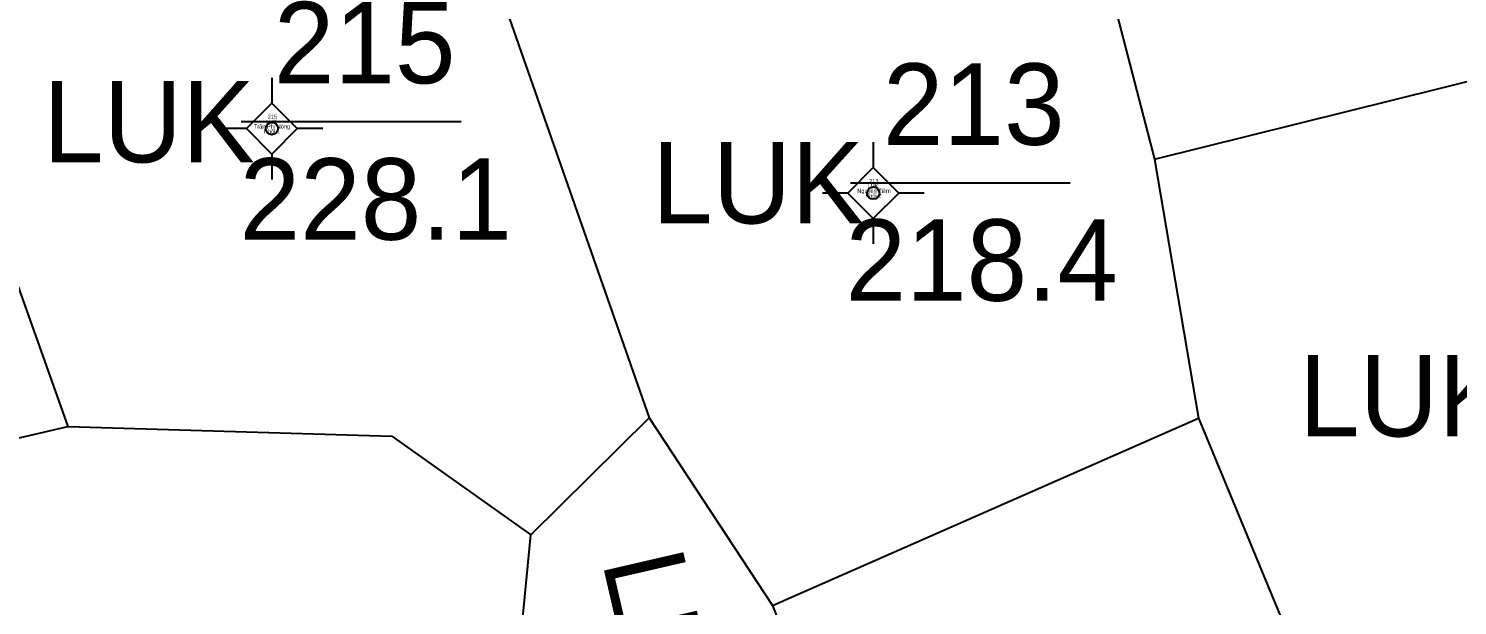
# Model space of a CAD drawing. Extents: x 550890 to 551618, y 1839259 to 1840146.
# Drawn here: x 551368.86 to 551403.95, y 1839572.63 to 1839586.79 of the extents above; entities that cross this region are included whole.
import ezdxf

# ---------------------------------------------------------------- set-up
doc = ezdxf.new("R2010")
doc.units = 0
for name, color, linetype in [('Level 10', 7, 'Continuous'), ('Level 11', 7, 'Continuous'), ('Level 13', 7, 'Continuous'), ('Level 15', 7, 'Continuous'), ('Level 2', 7, 'Continuous'), ('Level 4', 7, 'Continuous')]:
    doc.layers.add(name, color=color, linetype=linetype)

msp = doc.modelspace()

# ---------------------------------------------------------------- linework, layer by layer
at = {"layer": 'Level 10'}
for p, q in [((551394.07, 1839592.98), (551396.51, 1839583.59)), ((551365.21, 1839589.97), (551369.82, 1839577.02)), ((551380.55, 1839587.36), (551384.1, 1839577.24)), ((551396.51, 1839583.59), (551411.81, 1839587.39)), ((551396.51, 1839583.59), (551397.59, 1839577.23)), ((551381.19, 1839574.36), (551384.1, 1839577.24)), ((551384.1, 1839577.24), (551387.13, 1839572.63)), ((551387.13, 1839572.63), (551397.59, 1839577.23)), ((551397.59, 1839577.23), (551401.45, 1839567.92)), ((551362.84, 1839575.42), (551369.82, 1839577.02)), ((551380.09, 1839563.04), (551381.19, 1839574.36)), ((551387.13, 1839572.63), (551391.1, 1839562.41))]:
    msp.add_line(p, q, dxfattribs=at)
msp.add_lwpolyline([(551369.82, 1839577.02), (551377.78, 1839576.79), (551381.19, 1839574.36)], dxfattribs=at)
at = {"layer": 'Level 11'}
for p, q in [((551374.831, 1839585.589), (551374.831, 1839584.964)), ((551374.831, 1839584.964), (551374.206, 1839584.339)), ((551375.456, 1839584.339), (551374.831, 1839584.964)), ((551374.206, 1839584.339), (551373.581, 1839584.339)), ((551374.206, 1839584.339), (551374.831, 1839583.714)), ((551374.831, 1839583.714), (551375.456, 1839584.339)), ((551376.081, 1839584.339), (551375.456, 1839584.339)), ((551389.603, 1839584.006), (551389.603, 1839583.381)), ((551374.831, 1839583.714), (551374.831, 1839583.089)), ((551389.603, 1839583.381), (551388.978, 1839582.756)), ((551390.228, 1839582.756), (551389.603, 1839583.381)), ((551388.978, 1839582.756), (551388.353, 1839582.756)), ((551388.978, 1839582.756), (551389.603, 1839582.131)), ((551389.603, 1839582.131), (551390.228, 1839582.756)), ((551390.853, 1839582.756), (551390.228, 1839582.756)), ((551389.603, 1839582.131), (551389.603, 1839581.506))]:
    msp.add_line(p, q, dxfattribs=at)
for centre in [(551374.831, 1839584.339), (551389.603, 1839582.756)]:
    msp.add_circle(centre, 0.15, dxfattribs=at)
at = {"layer": 'Level 13'}
for p, q in [((551374.08, 1839584.51), (551379.48, 1839584.51)), ((551374.35, 1839584.53), (551374.35, 1839584.53)), ((551389.04, 1839583.01), (551394.44, 1839583.01)), ((551389.38, 1839582.87), (551389.38, 1839582.87))]:
    msp.add_line(p, q, dxfattribs=at)

# ---------------------------------------------------------------- texts
for s, p in [('215', (551374.88, 1839585.45)), ('213', (551389.84, 1839583.94))]:
    msp.add_text(s, height=2, dxfattribs=at).set_placement(p)
at = {"layer": 'Level 15'}
for s, height, p in [('LUK', 0.1, (551374.69, 1839584.46)), ('215', 0.1, (551374.73, 1839584.58)), ('Trần Phi Nông', 0.10002, (551374.39, 1839584.34)), ('Khối 1', 0.1, (551374.64, 1839584.22)), ('213', 0.1, (551389.5, 1839583)), ('Nguyễn Tiềm', 0.10002, (551389.21, 1839582.76)), ('Khối 2', 0.1, (551389.41, 1839582.64)), ('LUK', 0.1, (551389.46, 1839582.88))]:
    msp.add_text(s, height=height, dxfattribs=at).set_placement(p)
at = {"layer": 'Level 2'}
for p in [(551369.21, 1839583.51), (551384.17, 1839582.01), (551400.06, 1839576.78)]:
    msp.add_text('LUK', height=2, dxfattribs=at).set_placement(p)
msp.add_text('LUK', height=2, rotation=283.0078, dxfattribs=at).set_placement((551382.94, 1839573.7))
at = {"layer": 'Level 4'}
for s, p in [('228.1', (551374.04, 1839581.61)), ('218.4', (551388.92, 1839580.11))]:
    msp.add_text(s, height=2, dxfattribs=at).set_placement(p)

doc.saveas('drawing.dxf')
